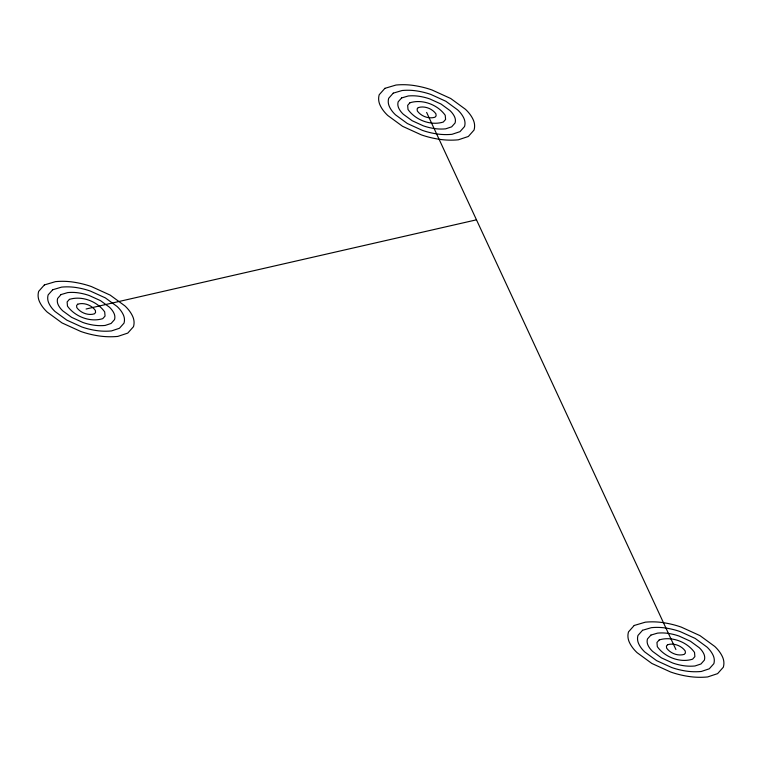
<?xml version="1.0" encoding="UTF-8"?>
<svg xmlns="http://www.w3.org/2000/svg" width="762" height="762" viewBox="0 0 762 762"><rect width="100%" height="100%" fill="white"/><g stroke="black" fill="none" stroke-linecap="round" stroke-linejoin="round"><path stroke-width="1.14" d="M86.087 309.01L476.479 219.827M426.625 112.405L675.913 649.548M44.377 284.931L38.672 291.351A43.034 24.851 0 0 0 39.567 301.809A67.399 38.91 0 0 0 47.234 312.106L62.008 322.917L80.724 331.441A67.399 38.91 0 0 0 98.546 335.871A45.701 26.384 0 0 0 117.796 336.413L127.787 333.089L133.502 326.669A43.034 24.851 0 0 0 132.607 316.211A67.399 38.91 0 0 0 124.939 305.914L110.166 295.104L91.44 286.579A67.399 38.91 0 0 0 73.619 282.15A43.034 24.851 0 0 0 55.493 281.635L44.377 284.931M52.721 289.75L48.149 294.884A34.433 19.879 0 0 0 48.873 303.257A53.921 31.128 0 0 0 55.007 311.487L66.818 320.135L81.801 326.955A53.921 31.128 0 0 0 96.06 330.498A36.557 21.107 0 0 0 111.452 330.937L119.453 328.27L124.015 323.136A34.433 19.879 0 0 0 123.301 314.763A53.921 31.128 0 0 0 117.167 306.534L105.346 297.885L90.373 291.065A53.921 31.128 0 0 0 76.114 287.522A34.433 19.879 0 0 0 61.608 287.112L52.721 289.75M61.055 294.561L57.636 298.418A25.822 14.907 0 0 0 58.169 304.695A40.443 23.346 0 0 0 62.77 310.867L71.638 317.354L82.868 322.469A40.443 23.346 0 0 0 93.564 325.126A27.422 15.831 0 0 0 105.108 325.45L111.109 323.459L114.529 319.602A25.822 14.907 0 0 0 113.995 313.325A40.443 23.346 0 0 0 109.395 307.153L100.536 300.666L89.297 295.551A40.443 23.346 0 0 0 78.61 292.894A25.822 14.907 0 0 0 67.732 292.589L61.055 294.561M69.399 299.38L67.123 301.942L67.475 306.133C74.971 316.687 90.307 322.583 102.765 318.64L105.051 316.078L104.689 311.887C97.184 301.314 81.925 295.485 69.399 299.38M77.743 304.19L76.6 305.476L76.781 307.572C80.524 312.849 88.192 315.801 94.421 313.83L95.564 312.544L95.383 310.448C91.63 305.162 84.001 302.247 77.743 304.19M384.915 88.325L379.209 94.736A43.034 24.851 0 0 0 380.105 105.204A67.399 38.91 0 0 0 387.772 115.491L402.546 126.301L421.262 134.836A67.399 38.91 0 0 0 439.093 139.255A45.701 26.384 0 0 0 458.333 139.808L468.335 136.484L474.04 130.064A43.034 24.851 0 0 0 473.145 119.596A67.399 38.91 0 0 0 465.477 109.309L450.704 98.498L431.978 89.973A67.399 38.91 0 0 0 414.157 85.544A43.034 24.851 0 0 0 396.03 85.03L384.915 88.325M393.259 93.135L388.696 98.269A34.433 19.879 0 0 0 389.411 106.642A53.921 31.128 0 0 0 395.545 114.871L407.356 123.52L422.339 130.35A53.921 31.128 0 0 0 436.597 133.883A36.557 21.107 0 0 0 451.99 134.322L459.991 131.664L464.553 126.53A34.433 19.879 0 0 0 463.839 118.158A53.921 31.128 0 0 0 457.705 109.928L445.884 101.279L430.911 94.459A53.921 31.128 0 0 0 416.652 90.916A34.433 19.879 0 0 0 402.155 90.507L393.259 93.135M401.603 97.955L398.174 101.803A25.822 14.907 0 0 0 398.717 108.08A40.443 23.346 0 0 0 403.317 114.262L412.175 120.739L423.405 125.863A40.443 23.346 0 0 0 434.102 128.511A27.422 15.831 0 0 0 445.646 128.845L451.647 126.844L455.076 122.996A25.822 14.907 0 0 0 454.533 116.719A40.443 23.346 0 0 0 449.932 110.547L441.074 104.061L429.835 98.946A40.443 23.346 0 0 0 419.148 96.288A25.822 14.907 0 0 0 408.27 95.974L401.603 97.955M409.937 102.765L407.66 105.337L408.013 109.518C415.509 120.082 430.844 125.978 443.303 122.034L445.589 119.463L445.227 115.281C437.721 104.699 422.462 98.879 409.937 102.765M418.281 107.585L417.138 108.871L417.319 110.966C421.072 116.243 428.73 119.186 434.969 117.215L436.102 115.929L435.931 113.843C432.168 108.547 424.539 105.642 418.281 107.585M634.213 625.469L628.498 631.889A43.034 24.851 0 0 0 629.393 642.347A67.399 38.91 0 0 0 637.061 652.643L651.834 663.445L670.56 671.979A67.399 38.91 0 0 0 688.381 676.408A45.701 26.384 0 0 0 707.622 676.951L717.623 673.627L723.328 667.207A43.034 24.851 0 0 0 722.433 656.739A67.399 38.91 0 0 0 714.766 646.452L699.992 635.641L681.276 627.116A67.399 38.91 0 0 0 663.454 622.687A43.034 24.851 0 0 0 645.328 622.173L634.213 625.469M642.547 630.279L637.984 635.422A34.433 19.879 0 0 0 638.699 643.785A53.921 31.128 0 0 0 644.833 652.024L656.654 660.673L671.627 667.493A53.921 31.128 0 0 0 685.886 671.036A36.557 21.107 0 0 0 701.288 671.474L709.279 668.807L713.851 663.673A34.433 19.879 0 0 0 713.127 655.301A53.921 31.128 0 0 0 706.993 647.071L695.182 638.423L680.199 631.603A53.921 31.128 0 0 0 665.94 628.059A34.433 19.879 0 0 0 651.443 627.65L642.547 630.279M650.891 635.098L647.471 638.947A25.822 14.907 0 0 0 648.005 645.233A40.443 23.346 0 0 0 652.605 651.405L661.464 657.892L672.703 663.007A40.443 23.346 0 0 0 683.39 665.664A27.422 15.831 0 0 0 694.944 665.988L700.945 663.997L704.364 660.14A25.822 14.907 0 0 0 703.831 653.863A40.443 23.346 0 0 0 699.23 647.69L690.362 641.204L679.133 636.089A40.443 23.346 0 0 0 668.436 633.432A25.822 14.907 0 0 0 657.558 633.117L650.891 635.098M659.235 639.918L656.949 642.48L657.311 646.671C664.807 657.225 680.133 663.121 692.601 659.178L694.877 656.615L694.525 652.424C687.01 641.842 671.751 636.022 659.235 639.918M667.579 644.728L666.436 646.014L666.617 648.11C670.36 653.386 678.028 656.33 684.257 654.358L685.4 653.082L685.219 650.986C681.466 645.7 673.837 642.785 667.579 644.728"/></g></svg>
